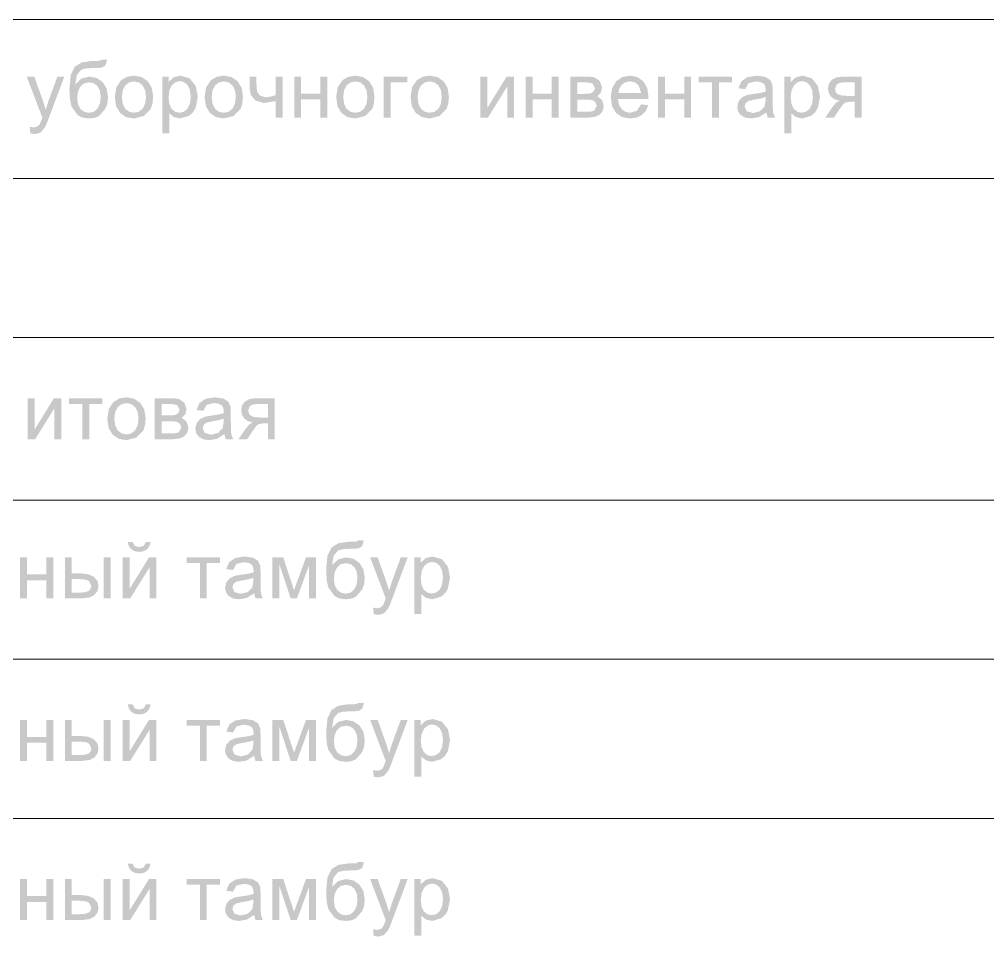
# Model space of a CAD drawing. Header units: millimetres. Extents: x 0 to 420, y 0 to 297.
# Drawn here: x 40.72 to 52.82, y 225.43 to 236.9 of the extents above; entities that cross this region are included whole.
import ezdxf

# ---------------------------------------------------------------- set-up
doc = ezdxf.new("R2010")
doc.units = ezdxf.units.MM

msp = doc.modelspace()

# ---------------------------------------------------------------- hatches: boundary and pattern name
h = msp.add_hatch(color=251)
h.paths.add_polyline_path([(41.742146, 236.393411), (41.818765, 236.39286), (41.795614, 236.320651), (41.750414, 236.294744), (41.709349, 236.290541), (41.641825, 236.289232), (41.551357, 236.283926), (41.495202, 236.268286), (41.438978, 236.201588), (41.419685, 236.084731), (41.496304, 236.157491), (41.595523, 236.181745), (41.687714, 236.164381), (41.762541, 236.112292), (41.81215, 236.03085), (41.828687, 235.92543), (41.820143, 235.843574), (41.795063, 235.778255), (41.716239, 235.689509), (41.662082, 235.665945), (41.592215, 235.65809), (41.510773, 235.668425), (41.450002, 235.699431), (41.372832, 235.806367), (41.352506, 235.895733), (41.345822, 236.033468), (41.362841, 236.203035), (41.414173, 236.306871), (41.501403, 236.359718), (41.62584, 236.377426), (41.695293, 236.377977), (41.726712, 236.380182)], flags=0)
h.paths.add_polyline_path([(41.737736, 235.927634), (41.728228, 236.000257), (41.699702, 236.058824), (41.654158, 236.097271), (41.593318, 236.110087), (41.52917, 236.096513), (41.481972, 236.056068), (41.452482, 235.992747), (41.442836, 235.911649), (41.453585, 235.832757), (41.485831, 235.774948), (41.534131, 235.739739), (41.592767, 235.728095), (41.651127, 235.741737), (41.697498, 235.782665), (41.727539, 235.846261)], flags=0)
for points in [[(40.858127, 235.472331), (40.848757, 235.553911), (40.898366, 235.546194), (40.944117, 235.556115), (40.97278, 235.582574), (40.983598, 235.605587), (40.99979, 235.647617), (41.007507, 235.668563), (40.812928, 236.181745), (40.906634, 236.181745), (41.013019, 235.885191), (41.04995, 235.76668), (41.085779, 235.883537), (41.195471, 236.181745), (41.282012, 236.181745), (41.087433, 235.660846), (41.05939, 235.589671), (41.038375, 235.54454), (40.985458, 235.481701), (40.914351, 235.461858)], [(43.597234, 236.181745), (43.684326, 236.181745), (43.684326, 236.084731), (43.691492, 235.99378), (43.727321, 235.944722), (43.798979, 235.923776), (43.855203, 235.930115), (43.926309, 235.949683), (43.926309, 236.181745), (44.013401, 236.181745), (44.013401, 235.669666), (43.926309, 235.669666), (43.926309, 235.876371), (43.77693, 235.851016), (43.673853, 235.880781), (43.613219, 235.95299), (43.597234, 236.047799)], [(44.155739, 236.181745), (44.242831, 236.181745), (44.242831, 235.968976), (44.483161, 235.968976), (44.483161, 236.181745), (44.570253, 236.181745), (44.570253, 235.669666), (44.483161, 235.669666), (44.483161, 235.896766), (44.242831, 235.896766), (44.242831, 235.669666), (44.155739, 235.669666)], [(45.274337, 236.181745), (45.569238, 236.181745), (45.569238, 236.110087), (45.361429, 236.110087), (45.361429, 235.669666), (45.274337, 235.669666)], [(46.484255, 236.181745), (46.571347, 236.181745), (46.571347, 235.791484), (46.811677, 236.181745), (46.905384, 236.181745), (46.905384, 235.669666), (46.818843, 235.669666), (46.818843, 236.057721), (46.577962, 235.669666), (46.484255, 235.669666)], [(47.049153, 236.181745), (47.136245, 236.181745), (47.136245, 235.968976), (47.376575, 235.968976), (47.376575, 236.181745), (47.463667, 236.181745), (47.463667, 235.669666), (47.376575, 235.669666), (47.376575, 235.896766), (47.136245, 235.896766), (47.136245, 235.669666), (47.049153, 235.669666)], [(48.703831, 236.181745), (48.790923, 236.181745), (48.790923, 235.968976), (49.031253, 235.968976), (49.031253, 236.181745), (49.118345, 236.181745), (49.118345, 235.669666), (49.031253, 235.669666), (49.031253, 235.896766), (48.790923, 235.896766), (48.790923, 235.669666), (48.703831, 235.669666)], [(49.213706, 236.181745), (49.629874, 236.181745), (49.629874, 236.110087), (49.465061, 236.110087), (49.465061, 235.669666), (49.379071, 235.669666), (49.379071, 236.110087), (49.213706, 236.110087)], [(40.824563, 232.160078), (40.911655, 232.160078), (40.911655, 231.769818), (41.151985, 232.160078), (41.245692, 232.160078), (41.245692, 231.647999), (41.159151, 231.647999), (41.159151, 232.036055), (40.91827, 231.647999), (40.824563, 231.647999)], [(41.342057, 232.160078), (41.758225, 232.160078), (41.758225, 232.08842), (41.593411, 232.08842), (41.593411, 231.647999), (41.507422, 231.647999), (41.507422, 232.08842), (41.342057, 232.08842)], [(40.730284, 230.170411), (40.817376, 230.170411), (40.817376, 229.957642), (41.057706, 229.957642), (41.057706, 230.170411), (41.144798, 230.170411), (41.144798, 229.658332), (41.057706, 229.658332), (41.057706, 229.885433), (40.817376, 229.885433), (40.817376, 229.658332), (40.730284, 229.658332)], [(42.811043, 230.170411), (43.227211, 230.170411), (43.227211, 230.098753), (43.062397, 230.098753), (43.062397, 229.658332), (42.976408, 229.658332), (42.976408, 230.098753), (42.811043, 230.098753)], [(43.884352, 230.170411), (44.019399, 230.170411), (44.153896, 229.760858), (44.303275, 230.170411), (44.428401, 230.170411), (44.428401, 229.658332), (44.341309, 229.658332), (44.341309, 230.070641), (44.189725, 229.658332), (44.112004, 229.658332), (43.969239, 230.090485), (43.969239, 229.658332), (43.884352, 229.658332)], [(45.150799, 229.460997), (45.141428, 229.542577), (45.191038, 229.53486), (45.236789, 229.544782), (45.265452, 229.57124), (45.276269, 229.594254), (45.292461, 229.636284), (45.300178, 229.65723), (45.105599, 230.170411), (45.199306, 230.170411), (45.305691, 229.873858), (45.342622, 229.755346), (45.378451, 229.872204), (45.488143, 230.170411), (45.574684, 230.170411), (45.380105, 229.649513), (45.352062, 229.578337), (45.331046, 229.533207), (45.27813, 229.470368), (45.207023, 229.450524)], [(40.730284, 228.138411), (40.817376, 228.138411), (40.817376, 227.925642), (41.057706, 227.925642), (41.057706, 228.138411), (41.144798, 228.138411), (41.144798, 227.626332), (41.057706, 227.626332), (41.057706, 227.853433), (40.817376, 227.853433), (40.817376, 227.626332), (40.730284, 227.626332)], [(42.811043, 228.138411), (43.227211, 228.138411), (43.227211, 228.066753), (43.062397, 228.066753), (43.062397, 227.626332), (42.976408, 227.626332), (42.976408, 228.066753), (42.811043, 228.066753)], [(43.884352, 228.138411), (44.019399, 228.138411), (44.153896, 227.728858), (44.303275, 228.138411), (44.428401, 228.138411), (44.428401, 227.626332), (44.341309, 227.626332), (44.341309, 228.038641), (44.189725, 227.626332), (44.112004, 227.626332), (43.969239, 228.058485), (43.969239, 227.626332), (43.884352, 227.626332)], [(45.150799, 227.428997), (45.141428, 227.510577), (45.191038, 227.50286), (45.236789, 227.512782), (45.265452, 227.53924), (45.276269, 227.562254), (45.292461, 227.604284), (45.300178, 227.62523), (45.105599, 228.138411), (45.199306, 228.138411), (45.305691, 227.841858), (45.342622, 227.723346), (45.378451, 227.840204), (45.488143, 228.138411), (45.574684, 228.138411), (45.380105, 227.617513), (45.352062, 227.546337), (45.331046, 227.501207), (45.27813, 227.438368), (45.207023, 227.418524)], [(40.730284, 226.148745), (40.817376, 226.148745), (40.817376, 225.935976), (41.057706, 225.935976), (41.057706, 226.148745), (41.144798, 226.148745), (41.144798, 225.636666), (41.057706, 225.636666), (41.057706, 225.863766), (40.817376, 225.863766), (40.817376, 225.636666), (40.730284, 225.636666)], [(42.811043, 226.148745), (43.227211, 226.148745), (43.227211, 226.077087), (43.062397, 226.077087), (43.062397, 225.636666), (42.976408, 225.636666), (42.976408, 226.077087), (42.811043, 226.077087)], [(43.884352, 226.148745), (44.019399, 226.148745), (44.153896, 225.739192), (44.303275, 226.148745), (44.428401, 226.148745), (44.428401, 225.636666), (44.341309, 225.636666), (44.341309, 226.048975), (44.189725, 225.636666), (44.112004, 225.636666), (43.969239, 226.068819), (43.969239, 225.636666), (43.884352, 225.636666)], [(45.150799, 225.439331), (45.141428, 225.520911), (45.191038, 225.513194), (45.236789, 225.523115), (45.265452, 225.549574), (45.276269, 225.572587), (45.292461, 225.614617), (45.300178, 225.635563), (45.105599, 226.148745), (45.199306, 226.148745), (45.305691, 225.852191), (45.342622, 225.73368), (45.378451, 225.850537), (45.488143, 226.148745), (45.574684, 226.148745), (45.380105, 225.627846), (45.352062, 225.556671), (45.331046, 225.51154), (45.27813, 225.448701), (45.207023, 225.428858)]]:
    msp.add_hatch(color=251).paths.add_polyline_path(points, flags=0)
h = msp.add_hatch(color=251)
h.paths.add_polyline_path([(41.913279, 235.925981), (41.932847, 236.04966), (41.992103, 236.136545), (42.065345, 236.178989), (42.153058, 236.19332), (42.249038, 236.175957), (42.325588, 236.123867), (42.375955, 236.041529), (42.392836, 235.933147), (42.385395, 235.844401), (42.363071, 235.777153), (42.277081, 235.689509), (42.153058, 235.65809), (42.055906, 235.675178), (41.979425, 235.726992), (41.929815, 235.810984)], flags=0)
h.paths.add_polyline_path([(42.002025, 235.925981), (42.012773, 235.839509), (42.045019, 235.778255), (42.093457, 235.741806), (42.153058, 235.729748), (42.212175, 235.741875), (42.260545, 235.778806), (42.292791, 235.840749), (42.303539, 235.928737), (42.292791, 236.011833), (42.260545, 236.072604), (42.212175, 236.109329), (42.153058, 236.121662), (42.093457, 236.109329), (42.045019, 236.072604), (42.012773, 236.011488)], flags=0)
h = msp.add_hatch(color=251)
h.paths.add_polyline_path([(42.506568, 235.473433), (42.506568, 236.181745), (42.585943, 236.181745), (42.585943, 236.115599), (42.648781, 236.173476), (42.73422, 236.19332), (42.849975, 236.159696), (42.925491, 236.064336), (42.951398, 235.929839), (42.923286, 235.788177), (42.888629, 235.732504), (42.841155, 235.691714), (42.728156, 235.65809), (42.649884, 235.67628), (42.59366, 235.722582), (42.59366, 235.473433)], flags=0)
h.paths.add_polyline_path([(42.585391, 235.922674), (42.595313, 235.836615), (42.625079, 235.776601), (42.669245, 235.741393), (42.722093, 235.729748), (42.775836, 235.741806), (42.821312, 235.778255), (42.852317, 235.84068), (42.862653, 235.930391), (42.852455, 236.015622), (42.822414, 236.076463), (42.77811, 236.113187), (42.725951, 236.125521), (42.673793, 236.112429), (42.627835, 236.073707), (42.595865, 236.009972)], flags=0)
h = msp.add_hatch(color=251)
h.paths.add_polyline_path([(43.035916, 235.925981), (43.055484, 236.04966), (43.114739, 236.136545), (43.187982, 236.178989), (43.275694, 236.19332), (43.371675, 236.175957), (43.448225, 236.123867), (43.498592, 236.041529), (43.515473, 235.933147), (43.508031, 235.844401), (43.485707, 235.777153), (43.399718, 235.689509), (43.275694, 235.65809), (43.178542, 235.675178), (43.102061, 235.726992), (43.052452, 235.810984)], flags=0)
h.paths.add_polyline_path([(43.124661, 235.925981), (43.13541, 235.839509), (43.167656, 235.778255), (43.216094, 235.741806), (43.275694, 235.729748), (43.334812, 235.741875), (43.383181, 235.778806), (43.415427, 235.840749), (43.426176, 235.928737), (43.415427, 236.011833), (43.383181, 236.072604), (43.334812, 236.109329), (43.275694, 236.121662), (43.216094, 236.109329), (43.167656, 236.072604), (43.13541, 236.011488)], flags=0)
h = msp.add_hatch(color=251)
h.paths.add_polyline_path([(44.680497, 235.925981), (44.700066, 236.04966), (44.759321, 236.136545), (44.832564, 236.178989), (44.920276, 236.19332), (45.016256, 236.175957), (45.092806, 236.123867), (45.143174, 236.041529), (45.160055, 235.933147), (45.152613, 235.844401), (45.130289, 235.777153), (45.0443, 235.689509), (44.920276, 235.65809), (44.823124, 235.675178), (44.746643, 235.726992), (44.697034, 235.810984)], flags=0)
h.paths.add_polyline_path([(44.769243, 235.925981), (44.779992, 235.839509), (44.812238, 235.778255), (44.860676, 235.741806), (44.920276, 235.729748), (44.979394, 235.741875), (45.027763, 235.778806), (45.060009, 235.840749), (45.070758, 235.928737), (45.060009, 236.011833), (45.027763, 236.072604), (44.979394, 236.109329), (44.920276, 236.121662), (44.860676, 236.109329), (44.812238, 236.072604), (44.779992, 236.011488)], flags=0)
h = msp.add_hatch(color=251)
h.paths.add_polyline_path([(45.610307, 235.925981), (45.629875, 236.04966), (45.689131, 236.136545), (45.762374, 236.178989), (45.850086, 236.19332), (45.946066, 236.175957), (46.022616, 236.123867), (46.072983, 236.041529), (46.089864, 235.933147), (46.082423, 235.844401), (46.060099, 235.777153), (45.974109, 235.689509), (45.850086, 235.65809), (45.752934, 235.675178), (45.676453, 235.726992), (45.626844, 235.810984)], flags=0)
h.paths.add_polyline_path([(45.699053, 235.925981), (45.709801, 235.839509), (45.742048, 235.778255), (45.790486, 235.741806), (45.850086, 235.729748), (45.909204, 235.741875), (45.957573, 235.778806), (45.989819, 235.840749), (46.000568, 235.928737), (45.989819, 236.011833), (45.957573, 236.072604), (45.909204, 236.109329), (45.850086, 236.121662), (45.790486, 236.109329), (45.742048, 236.072604), (45.709801, 236.011488)], flags=0)
h = msp.add_hatch(color=251)
h.paths.add_polyline_path([(47.606433, 236.181745), (47.806525, 236.181745), (47.870672, 236.178575), (47.916216, 236.169618), (47.977952, 236.124418), (48.00386, 236.046146), (47.988426, 235.981654), (47.943226, 235.936454), (48.002757, 235.891254), (48.027011, 235.812982), (48.01137, 235.749454), (47.974645, 235.704944), (47.916768, 235.678416), (47.837393, 235.669666), (47.606433, 235.669666)], flags=0)
h.paths.add_polyline_path([(47.693525, 235.96622), (47.78613, 235.96622), (47.861646, 235.971732), (47.899129, 235.995434), (47.915665, 236.037878), (47.887002, 236.094101), (47.848072, 236.106022), (47.788886, 236.110087), (47.693525, 236.110087)], flags=0)
h.paths.add_polyline_path([(47.693525, 235.741324), (47.807627, 235.741324), (47.869708, 235.745527), (47.909051, 235.758411), (47.937714, 235.817391), (47.921729, 235.862591), (47.880387, 235.889601), (47.798256, 235.895113), (47.693525, 235.895113)], flags=0)
h = msp.add_hatch(color=251)
h.paths.add_polyline_path([(48.492534, 235.834479), (48.582382, 235.823455), (48.552066, 235.753657), (48.503559, 235.701636), (48.438102, 235.668908), (48.356935, 235.65809), (48.256339, 235.675178), (48.178893, 235.726992), (48.129559, 235.810226), (48.113298, 235.921571), (48.129835, 236.036086), (48.179444, 236.121662), (48.255856, 236.175268), (48.352526, 236.19332), (48.445612, 236.175681), (48.520095, 236.123316), (48.56874, 236.039393), (48.585138, 235.926532), (48.584587, 235.903381), (48.202595, 235.903381), (48.217064, 235.828967), (48.250551, 235.774397), (48.298644, 235.74091), (48.357487, 235.729748), (48.439066, 235.754553)], flags=0)
h.paths.add_polyline_path([(48.207556, 235.975039), (48.493637, 235.975039), (48.461115, 236.072053), (48.41309, 236.109536), (48.353077, 236.122213), (48.298162, 236.112016), (48.252756, 236.081975), (48.220854, 236.035328)], flags=0)
h = msp.add_hatch(color=251)
h.paths.add_polyline_path([(50.057528, 235.733055), (49.964373, 235.674627), (49.868461, 235.65809), (49.793772, 235.668425), (49.738926, 235.699431), (49.704957, 235.746285), (49.693726, 235.804713), (49.710814, 235.873064), (49.755462, 235.923225), (49.818301, 235.951888), (49.895471, 235.965117), (49.986284, 235.978346), (50.049811, 235.994883), (50.050363, 236.017483), (50.04423, 236.062613), (50.026109, 236.092448), (49.984355, 236.11429), (49.92689, 236.121662), (49.836491, 236.100165), (49.793496, 236.024097), (49.708609, 236.035673), (49.746643, 236.123867), (49.823262, 236.17513), (49.939568, 236.19332), (50.045953, 236.177886), (50.106586, 236.13875), (50.133596, 236.080321), (50.138006, 235.999844), (50.138006, 235.884088), (50.139315, 235.785352), (50.143518, 235.730851), (50.165567, 235.669666), (50.074616, 235.669666)], flags=0)
h.paths.add_polyline_path([(50.049811, 235.926532), (49.990762, 235.908618), (49.908149, 235.89401), (49.832632, 235.876371), (49.798457, 235.848259), (49.78633, 235.806918), (49.812238, 235.749041), (49.889408, 235.72589), (49.978705, 235.747938), (50.036031, 235.808021), (50.049811, 235.895113)], flags=0)
h = msp.add_hatch(color=251)
h.paths.add_polyline_path([(50.284259, 235.473433), (50.284259, 236.181745), (50.363634, 236.181745), (50.363634, 236.115599), (50.426473, 236.173476), (50.511911, 236.19332), (50.627666, 236.159696), (50.703183, 236.064336), (50.72909, 235.929839), (50.700978, 235.788177), (50.66632, 235.732504), (50.618847, 235.691714), (50.505848, 235.65809), (50.427575, 235.67628), (50.371351, 235.722582), (50.371351, 235.473433)], flags=0)
h.paths.add_polyline_path([(50.363083, 235.922674), (50.373005, 235.836615), (50.40277, 235.776601), (50.446936, 235.741393), (50.499784, 235.729748), (50.553528, 235.741806), (50.599003, 235.778255), (50.630009, 235.84068), (50.640344, 235.930391), (50.630147, 236.015622), (50.600105, 236.076463), (50.555801, 236.113187), (50.503643, 236.125521), (50.451484, 236.112429), (50.405526, 236.073707), (50.373556, 236.009972)], flags=0)
h = msp.add_hatch(color=251)
h.paths.add_polyline_path([(51.249067, 236.181745), (51.249067, 235.669666), (51.162526, 235.669666), (51.162526, 235.869206), (51.112365, 235.869206), (51.044015, 235.857079), (51.016661, 235.832343), (50.978971, 235.781562), (50.902904, 235.669666), (50.795417, 235.669666), (50.889123, 235.80747), (50.931842, 235.856941), (50.974562, 235.879128), (50.909725, 235.897387), (50.864319, 235.932595), (50.837309, 235.979173), (50.82849, 236.032365), (50.840134, 236.092586), (50.875343, 236.140404), (50.932669, 236.171409), (51.011493, 236.181745)], flags=0)
h.paths.add_polyline_path([(51.162526, 236.110087), (51.039054, 236.110087), (50.975044, 236.103954), (50.938733, 236.085833), (50.916684, 236.029609), (50.924952, 235.989784), (50.949757, 235.962361), (50.99537, 235.946238), (51.066615, 235.940864), (51.162526, 235.940864)], flags=0)
h = msp.add_hatch(color=251)
h.paths.add_polyline_path([(41.819321, 231.904314), (41.838889, 232.027993), (41.898145, 232.114878), (41.971387, 232.157322), (42.0591, 232.171654), (42.15508, 232.15429), (42.23163, 232.1022), (42.281997, 232.019863), (42.298878, 231.91148), (42.291437, 231.822734), (42.269113, 231.755486), (42.183123, 231.667843), (42.0591, 231.636424), (41.961948, 231.653511), (41.885467, 231.705325), (41.835857, 231.789317)], flags=0)
h.paths.add_polyline_path([(41.908067, 231.904314), (41.918815, 231.817842), (41.951061, 231.756588), (41.999499, 231.720139), (42.0591, 231.708082), (42.118217, 231.720208), (42.166587, 231.75714), (42.198833, 231.819083), (42.209581, 231.90707), (42.198833, 231.990166), (42.166587, 232.050937), (42.118217, 232.087662), (42.0591, 232.099996), (41.999499, 232.087662), (41.951061, 232.050937), (41.918815, 231.989821)], flags=0)
h = msp.add_hatch(color=251)
h.paths.add_polyline_path([(42.413161, 232.160078), (42.613252, 232.160078), (42.6774, 232.156909), (42.722944, 232.147951), (42.78468, 232.102752), (42.810587, 232.024479), (42.795153, 231.959987), (42.749953, 231.914787), (42.809485, 231.869588), (42.833738, 231.791315), (42.818097, 231.727787), (42.781373, 231.683277), (42.723495, 231.65675), (42.64412, 231.647999), (42.413161, 231.647999)], flags=0)
h.paths.add_polyline_path([(42.500253, 231.944553), (42.592857, 231.944553), (42.668374, 231.950065), (42.705856, 231.973767), (42.722393, 232.016211), (42.693729, 232.072435), (42.6548, 232.084355), (42.595613, 232.08842), (42.500253, 232.08842)], flags=0)
h.paths.add_polyline_path([(42.500253, 231.719657), (42.614354, 231.719657), (42.676435, 231.72386), (42.715778, 231.736745), (42.744441, 231.795725), (42.728456, 231.840924), (42.687115, 231.867934), (42.604984, 231.873446), (42.500253, 231.873446)], flags=0)
h = msp.add_hatch(color=251)
h.paths.add_polyline_path([(43.283277, 231.711389), (43.190121, 231.65296), (43.09421, 231.636424), (43.01952, 231.646759), (42.964674, 231.677765), (42.930705, 231.724618), (42.919474, 231.783047), (42.936562, 231.851398), (42.981211, 231.901558), (43.044049, 231.930221), (43.121219, 231.94345), (43.212032, 231.95668), (43.27556, 231.973216), (43.276111, 231.995816), (43.269978, 232.040947), (43.251857, 232.070781), (43.210103, 232.092623), (43.152639, 232.099996), (43.062239, 232.078498), (43.019244, 232.00243), (42.934357, 232.014006), (42.972391, 232.1022), (43.04901, 232.153463), (43.165316, 232.171654), (43.271701, 232.15622), (43.332335, 232.117083), (43.359344, 232.058654), (43.363754, 231.978177), (43.363754, 231.862422), (43.365063, 231.763685), (43.369266, 231.709184), (43.391315, 231.647999), (43.300364, 231.647999)], flags=0)
h.paths.add_polyline_path([(43.27556, 231.904865), (43.216511, 231.886951), (43.133897, 231.872344), (43.058381, 231.854705), (43.024205, 231.826593), (43.012079, 231.785252), (43.037986, 231.727374), (43.115156, 231.704223), (43.204453, 231.726272), (43.261779, 231.786354), (43.27556, 231.873446)], flags=0)
h = msp.add_hatch(color=251)
h.paths.add_polyline_path([(43.913497, 232.160078), (43.913497, 231.647999), (43.826956, 231.647999), (43.826956, 231.847539), (43.776795, 231.847539), (43.708445, 231.835412), (43.681091, 231.810676), (43.643401, 231.759896), (43.567334, 231.647999), (43.459847, 231.647999), (43.553553, 231.785803), (43.596272, 231.835274), (43.638992, 231.857461), (43.574155, 231.87572), (43.528749, 231.910929), (43.501739, 231.957506), (43.49292, 232.010699), (43.504564, 232.070919), (43.539773, 232.118737), (43.597099, 232.149743), (43.675923, 232.160078)], flags=0)
h.paths.add_polyline_path([(43.826956, 232.08842), (43.703484, 232.08842), (43.639474, 232.082288), (43.603163, 232.064167), (43.581114, 232.007943), (43.589382, 231.968117), (43.614187, 231.940694), (43.6598, 231.924571), (43.731045, 231.919197), (43.826956, 231.919197)], flags=0)
h = msp.add_hatch(color=251)
h.paths.add_polyline_path([(42.01289, 230.170411), (42.099982, 230.170411), (42.099982, 229.780151), (42.340312, 230.170411), (42.434019, 230.170411), (42.434019, 229.658332), (42.347478, 229.658332), (42.347478, 230.046388), (42.106597, 229.658332), (42.01289, 229.658332)], flags=0)
h.paths.add_polyline_path([(42.301727, 230.364439), (42.360707, 230.364439), (42.345893, 230.311109), (42.31661, 230.271835), (42.273546, 230.247306), (42.218494, 230.239313), (42.162752, 230.247237), (42.119826, 230.271284), (42.090129, 230.310627), (42.075729, 230.364439), (42.13526, 230.364439), (42.161718, 230.315381), (42.215737, 230.299396), (42.274717, 230.31483)], flags=0)
h = msp.add_hatch(color=251)
h.paths.add_polyline_path([(44.951554, 230.382078), (45.028173, 230.381527), (45.005022, 230.309318), (44.959822, 230.283411), (44.918757, 230.279208), (44.851233, 230.277898), (44.760765, 230.272593), (44.70461, 230.256952), (44.648386, 230.190255), (44.629093, 230.073398), (44.705712, 230.146158), (44.804931, 230.170411), (44.897122, 230.153048), (44.971949, 230.100958), (45.021559, 230.019516), (45.038095, 229.914096), (45.029551, 229.832241), (45.004471, 229.766922), (44.925647, 229.678176), (44.87149, 229.654612), (44.801624, 229.646757), (44.720182, 229.657092), (44.65941, 229.688098), (44.58224, 229.795034), (44.561914, 229.8844), (44.55523, 230.022134), (44.572249, 230.191702), (44.623581, 230.295537), (44.710811, 230.348385), (44.835248, 230.366093), (44.904701, 230.366644), (44.93612, 230.368849)], flags=0)
h.paths.add_polyline_path([(44.947144, 229.916301), (44.937636, 229.988924), (44.909111, 230.04749), (44.863566, 230.085938), (44.802726, 230.098753), (44.738578, 230.08518), (44.691381, 230.044734), (44.661891, 229.981413), (44.652244, 229.900316), (44.662993, 229.821423), (44.695239, 229.763615), (44.743539, 229.728406), (44.802175, 229.716761), (44.860535, 229.730404), (44.906906, 229.771332), (44.936947, 229.834928)], flags=0)
h = msp.add_hatch(color=251)
h.paths.add_polyline_path([(41.774838, 230.170411), (41.861379, 230.170411), (41.861379, 229.658332), (41.774838, 229.658332)], flags=0)
h.paths.add_polyline_path([(41.289218, 230.170411), (41.375758, 230.170411), (41.375758, 229.97032), (41.486001, 229.97032), (41.581086, 229.959709), (41.651366, 229.928428), (41.69505, 229.878956), (41.709795, 229.813775), (41.69753, 229.753899), (41.661288, 229.703532), (41.598036, 229.669563), (41.505845, 229.658332), (41.289218, 229.658332)], flags=0)
h.paths.add_polyline_path([(41.375758, 229.72999), (41.46726, 229.72999), (41.53754, 229.734951), (41.584669, 229.749834), (41.61099, 229.775741), (41.619947, 229.813224), (41.593488, 229.872204), (41.551665, 229.892048), (41.478836, 229.898662), (41.375758, 229.898662)], flags=0)
h = msp.add_hatch(color=251)
h.paths.add_polyline_path([(43.654865, 229.721722), (43.56171, 229.663293), (43.465798, 229.646757), (43.391109, 229.657092), (43.336263, 229.688098), (43.302294, 229.734951), (43.291063, 229.79338), (43.308151, 229.861731), (43.352799, 229.911891), (43.415638, 229.940555), (43.492808, 229.953784), (43.58362, 229.967013), (43.647148, 229.983549), (43.647699, 230.006149), (43.641567, 230.05128), (43.623446, 230.081115), (43.581691, 230.102956), (43.524227, 230.110329), (43.433828, 230.088832), (43.390833, 230.012764), (43.305946, 230.024339), (43.34398, 230.112534), (43.420599, 230.163797), (43.536905, 230.181987), (43.643289, 230.166553), (43.703923, 230.127417), (43.730933, 230.068988), (43.735342, 229.98851), (43.735342, 229.872755), (43.736652, 229.774019), (43.740855, 229.719517), (43.762903, 229.658332), (43.671953, 229.658332)], flags=0)
h.paths.add_polyline_path([(43.647148, 229.915199), (43.588099, 229.897284), (43.505486, 229.882677), (43.429969, 229.865038), (43.395794, 229.836926), (43.383667, 229.795585), (43.409574, 229.737707), (43.486744, 229.714556), (43.576041, 229.736605), (43.633368, 229.796687), (43.647148, 229.883779)], flags=0)
h = msp.add_hatch(color=251)
h.paths.add_polyline_path([(45.65944, 229.4621), (45.65944, 230.170411), (45.738815, 230.170411), (45.738815, 230.104266), (45.801654, 230.162143), (45.887092, 230.181987), (46.002847, 230.148363), (46.078364, 230.053003), (46.104271, 229.918506), (46.076159, 229.776844), (46.041501, 229.721171), (45.994028, 229.680381), (45.881029, 229.646757), (45.802756, 229.664947), (45.746532, 229.711249), (45.746532, 229.4621)], flags=0)
h.paths.add_polyline_path([(45.738264, 229.91134), (45.748186, 229.825282), (45.777951, 229.765268), (45.822118, 229.730059), (45.874965, 229.718415), (45.928709, 229.730473), (45.974184, 229.766922), (46.00519, 229.829347), (46.015525, 229.919057), (46.005328, 230.004289), (45.975287, 230.065129), (45.930983, 230.101854), (45.878824, 230.114187), (45.826665, 230.101096), (45.780708, 230.062373), (45.748737, 229.998639)], flags=0)
h = msp.add_hatch(color=251)
h.paths.add_polyline_path([(42.01289, 228.138411), (42.099982, 228.138411), (42.099982, 227.748151), (42.340312, 228.138411), (42.434019, 228.138411), (42.434019, 227.626332), (42.347478, 227.626332), (42.347478, 228.014388), (42.106597, 227.626332), (42.01289, 227.626332)], flags=0)
h.paths.add_polyline_path([(42.301727, 228.332439), (42.360707, 228.332439), (42.345893, 228.279109), (42.31661, 228.239835), (42.273546, 228.215306), (42.218494, 228.207313), (42.162752, 228.215237), (42.119826, 228.239284), (42.090129, 228.278627), (42.075729, 228.332439), (42.13526, 228.332439), (42.161718, 228.283381), (42.215737, 228.267396), (42.274717, 228.28283)], flags=0)
h = msp.add_hatch(color=251)
h.paths.add_polyline_path([(44.951554, 228.350078), (45.028173, 228.349527), (45.005022, 228.277318), (44.959822, 228.251411), (44.918757, 228.247208), (44.851233, 228.245898), (44.760765, 228.240593), (44.70461, 228.224952), (44.648386, 228.158255), (44.629093, 228.041398), (44.705712, 228.114158), (44.804931, 228.138411), (44.897122, 228.121048), (44.971949, 228.068958), (45.021559, 227.987516), (45.038095, 227.882096), (45.029551, 227.800241), (45.004471, 227.734922), (44.925647, 227.646176), (44.87149, 227.622612), (44.801624, 227.614757), (44.720182, 227.625092), (44.65941, 227.656098), (44.58224, 227.763034), (44.561914, 227.8524), (44.55523, 227.990135), (44.572249, 228.159702), (44.623581, 228.263537), (44.710811, 228.316385), (44.835248, 228.334093), (44.904701, 228.334644), (44.93612, 228.336849)], flags=0)
h.paths.add_polyline_path([(44.947144, 227.884301), (44.937636, 227.956924), (44.909111, 228.01549), (44.863566, 228.053938), (44.802726, 228.066753), (44.738578, 228.05318), (44.691381, 228.012734), (44.661891, 227.949413), (44.652244, 227.868316), (44.662993, 227.789423), (44.695239, 227.731615), (44.743539, 227.696406), (44.802175, 227.684761), (44.860535, 227.698404), (44.906906, 227.739332), (44.936947, 227.802928)], flags=0)
h = msp.add_hatch(color=251)
h.paths.add_polyline_path([(41.774838, 228.138411), (41.861379, 228.138411), (41.861379, 227.626332), (41.774838, 227.626332)], flags=0)
h.paths.add_polyline_path([(41.289218, 228.138411), (41.375758, 228.138411), (41.375758, 227.93832), (41.486001, 227.93832), (41.581086, 227.927709), (41.651366, 227.896428), (41.69505, 227.846956), (41.709795, 227.781775), (41.69753, 227.721899), (41.661288, 227.671532), (41.598036, 227.637563), (41.505845, 227.626332), (41.289218, 227.626332)], flags=0)
h.paths.add_polyline_path([(41.375758, 227.69799), (41.46726, 227.69799), (41.53754, 227.702951), (41.584669, 227.717834), (41.61099, 227.743741), (41.619947, 227.781224), (41.593488, 227.840204), (41.551665, 227.860048), (41.478836, 227.866662), (41.375758, 227.866662)], flags=0)
h = msp.add_hatch(color=251)
h.paths.add_polyline_path([(43.654865, 227.689722), (43.56171, 227.631293), (43.465798, 227.614757), (43.391109, 227.625092), (43.336263, 227.656098), (43.302294, 227.702951), (43.291063, 227.76138), (43.308151, 227.829731), (43.352799, 227.879891), (43.415638, 227.908555), (43.492808, 227.921784), (43.58362, 227.935013), (43.647148, 227.951549), (43.647699, 227.974149), (43.641567, 228.01928), (43.623446, 228.049115), (43.581691, 228.070956), (43.524227, 228.078329), (43.433828, 228.056832), (43.390833, 227.980764), (43.305946, 227.992339), (43.34398, 228.080534), (43.420599, 228.131797), (43.536905, 228.149987), (43.643289, 228.134553), (43.703923, 228.095417), (43.730933, 228.036988), (43.735342, 227.95651), (43.735342, 227.840755), (43.736652, 227.742019), (43.740855, 227.687517), (43.762903, 227.626332), (43.671953, 227.626332)], flags=0)
h.paths.add_polyline_path([(43.647148, 227.883199), (43.588099, 227.865284), (43.505486, 227.850677), (43.429969, 227.833038), (43.395794, 227.804926), (43.383667, 227.763585), (43.409574, 227.705707), (43.486744, 227.682556), (43.576041, 227.704605), (43.633368, 227.764687), (43.647148, 227.851779)], flags=0)
h = msp.add_hatch(color=251)
h.paths.add_polyline_path([(45.65944, 227.4301), (45.65944, 228.138411), (45.738815, 228.138411), (45.738815, 228.072266), (45.801654, 228.130143), (45.887092, 228.149987), (46.002847, 228.116363), (46.078364, 228.021003), (46.104271, 227.886506), (46.076159, 227.744844), (46.041501, 227.689171), (45.994028, 227.648381), (45.881029, 227.614757), (45.802756, 227.632947), (45.746532, 227.679249), (45.746532, 227.4301)], flags=0)
h.paths.add_polyline_path([(45.738264, 227.87934), (45.748186, 227.793282), (45.777951, 227.733268), (45.822118, 227.698059), (45.874965, 227.686415), (45.928709, 227.698473), (45.974184, 227.734922), (46.00519, 227.797347), (46.015525, 227.887057), (46.005328, 227.972289), (45.975287, 228.033129), (45.930983, 228.069854), (45.878824, 228.082187), (45.826665, 228.069096), (45.780708, 228.030373), (45.748737, 227.966639)], flags=0)
h = msp.add_hatch(color=251)
h.paths.add_polyline_path([(44.951554, 226.360411), (45.028173, 226.35986), (45.005022, 226.287651), (44.959822, 226.261744), (44.918757, 226.257541), (44.851233, 226.256232), (44.760765, 226.250926), (44.70461, 226.235286), (44.648386, 226.168589), (44.629093, 226.051731), (44.705712, 226.124491), (44.804931, 226.148745), (44.897122, 226.131381), (44.971949, 226.079292), (45.021559, 225.99785), (45.038095, 225.89243), (45.029551, 225.810574), (45.004471, 225.745255), (44.925647, 225.65651), (44.87149, 225.632945), (44.801624, 225.62509), (44.720182, 225.635426), (44.65941, 225.666431), (44.58224, 225.773367), (44.561914, 225.862733), (44.55523, 226.000468), (44.572249, 226.170035), (44.623581, 226.273871), (44.710811, 226.326718), (44.835248, 226.344426), (44.904701, 226.344977), (44.93612, 226.347182)], flags=0)
h.paths.add_polyline_path([(44.947144, 225.894635), (44.937636, 225.967257), (44.909111, 226.025824), (44.863566, 226.064271), (44.802726, 226.077087), (44.738578, 226.063513), (44.691381, 226.023068), (44.661891, 225.959747), (44.652244, 225.878649), (44.662993, 225.799757), (44.695239, 225.741948), (44.743539, 225.706739), (44.802175, 225.695095), (44.860535, 225.708737), (44.906906, 225.749665), (44.936947, 225.813261)], flags=0)
h = msp.add_hatch(color=251)
h.paths.add_polyline_path([(42.01289, 226.148745), (42.099982, 226.148745), (42.099982, 225.758484), (42.340312, 226.148745), (42.434019, 226.148745), (42.434019, 225.636666), (42.347478, 225.636666), (42.347478, 226.024721), (42.106597, 225.636666), (42.01289, 225.636666)], flags=0)
h.paths.add_polyline_path([(42.301727, 226.342773), (42.360707, 226.342773), (42.345893, 226.289442), (42.31661, 226.250168), (42.273546, 226.225639), (42.218494, 226.217647), (42.162752, 226.22557), (42.119826, 226.249617), (42.090129, 226.28896), (42.075729, 226.342773), (42.13526, 226.342773), (42.161718, 226.293714), (42.215737, 226.277729), (42.274717, 226.293163)], flags=0)
h = msp.add_hatch(color=251)
h.paths.add_polyline_path([(41.774838, 226.148745), (41.861379, 226.148745), (41.861379, 225.636666), (41.774838, 225.636666)], flags=0)
h.paths.add_polyline_path([(41.289218, 226.148745), (41.375758, 226.148745), (41.375758, 225.948654), (41.486001, 225.948654), (41.581086, 225.938043), (41.651366, 225.906761), (41.69505, 225.85729), (41.709795, 225.792108), (41.69753, 225.732233), (41.661288, 225.681865), (41.598036, 225.647897), (41.505845, 225.636666), (41.289218, 225.636666)], flags=0)
h.paths.add_polyline_path([(41.375758, 225.708324), (41.46726, 225.708324), (41.53754, 225.713285), (41.584669, 225.728168), (41.61099, 225.754075), (41.619947, 225.791557), (41.593488, 225.850537), (41.551665, 225.870381), (41.478836, 225.876996), (41.375758, 225.876996)], flags=0)
h = msp.add_hatch(color=251)
h.paths.add_polyline_path([(43.654865, 225.700056), (43.56171, 225.641627), (43.465798, 225.62509), (43.391109, 225.635426), (43.336263, 225.666431), (43.302294, 225.713285), (43.291063, 225.771714), (43.308151, 225.840064), (43.352799, 225.890225), (43.415638, 225.918888), (43.492808, 225.932117), (43.58362, 225.945346), (43.647148, 225.961883), (43.647699, 225.984483), (43.641567, 226.029613), (43.623446, 226.059448), (43.581691, 226.08129), (43.524227, 226.088662), (43.433828, 226.067165), (43.390833, 225.991097), (43.305946, 226.002673), (43.34398, 226.090867), (43.420599, 226.14213), (43.536905, 226.16032), (43.643289, 226.144886), (43.703923, 226.10575), (43.730933, 226.047321), (43.735342, 225.966844), (43.735342, 225.851089), (43.736652, 225.752352), (43.740855, 225.697851), (43.762903, 225.636666), (43.671953, 225.636666)], flags=0)
h.paths.add_polyline_path([(43.647148, 225.893532), (43.588099, 225.875618), (43.505486, 225.86101), (43.429969, 225.843371), (43.395794, 225.81526), (43.383667, 225.773918), (43.409574, 225.716041), (43.486744, 225.69289), (43.576041, 225.714938), (43.633368, 225.775021), (43.647148, 225.862113)], flags=0)
h = msp.add_hatch(color=251)
h.paths.add_polyline_path([(45.65944, 225.440433), (45.65944, 226.148745), (45.738815, 226.148745), (45.738815, 226.082599), (45.801654, 226.140477), (45.887092, 226.16032), (46.002847, 226.126696), (46.078364, 226.031336), (46.104271, 225.896839), (46.076159, 225.755177), (46.041501, 225.699504), (45.994028, 225.658714), (45.881029, 225.62509), (45.802756, 225.64328), (45.746532, 225.689582), (45.746532, 225.440433)], flags=0)
h.paths.add_polyline_path([(45.738264, 225.889674), (45.748186, 225.803615), (45.777951, 225.743602), (45.822118, 225.708393), (45.874965, 225.696748), (45.928709, 225.708806), (45.974184, 225.745255), (46.00519, 225.80768), (46.015525, 225.897391), (46.005328, 225.982622), (45.975287, 226.043463), (45.930983, 226.080187), (45.878824, 226.092521), (45.826665, 226.079429), (45.780708, 226.040707), (45.748737, 225.976972)], flags=0)

# ---------------------------------------------------------------- linework, layer by layer
at = {"color": 7, "lineweight": 0}
for points in [[(28.913668, 236.897332), (77.681668, 236.897332)], [(28.913668, 234.907666), (77.681668, 234.907666)], [(28.913668, 232.917999), (77.681668, 232.917999)], [(28.913668, 230.885999), (77.681668, 230.885999)], [(28.913668, 228.896332), (77.681668, 228.896332)], [(28.913668, 226.906666), (77.681668, 226.906666)]]:
    msp.add_lwpolyline(points, dxfattribs=at)

doc.saveas('drawing.dxf')
